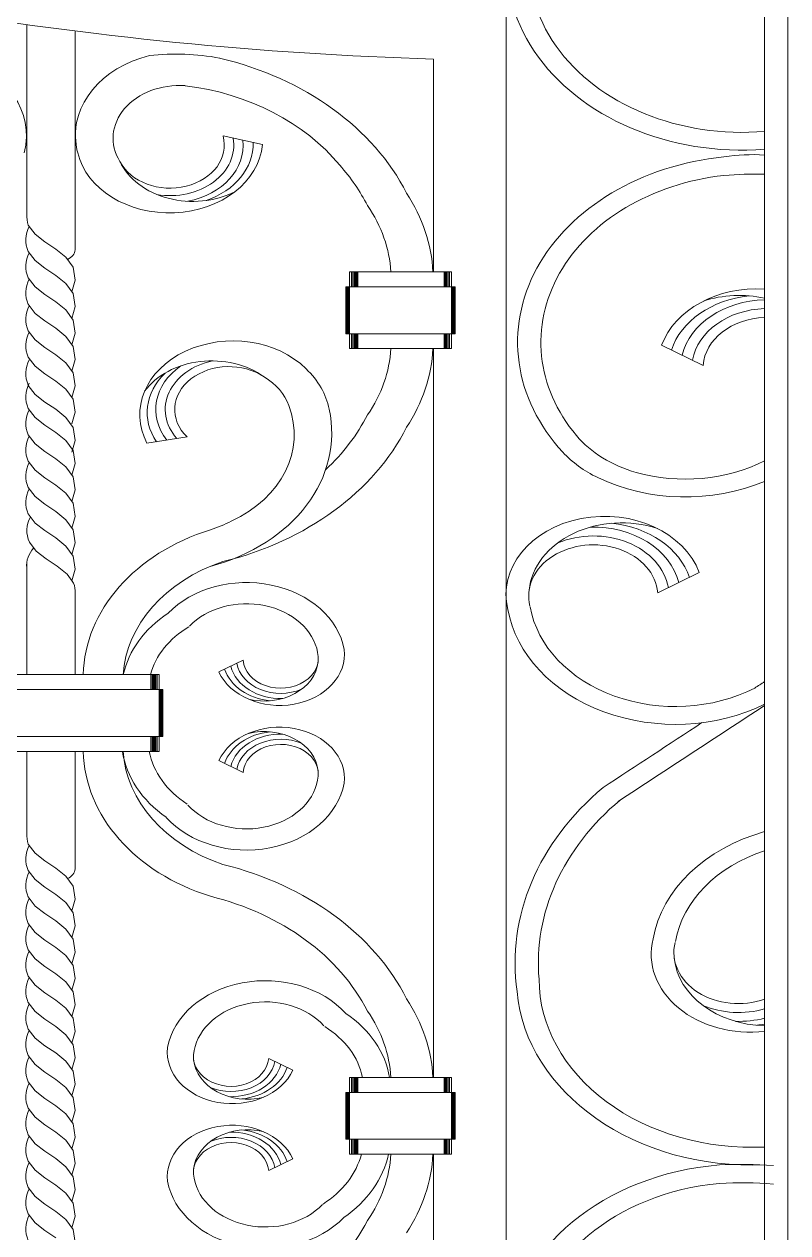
# Model space of a CAD drawing. Header units: inches. Extents: x 16.4 to 39.1, y 11.1 to 26.9.
# Drawn here: x 21.861 to 22.19, y 20.679 to 21.201 of the extents above; entities that cross this region are included whole.
import ezdxf

# ---------------------------------------------------------------- set-up
doc = ezdxf.new("R2010")
doc.units = ezdxf.units.IN
doc.header["$MEASUREMENT"] = 0

msp = doc.modelspace()

# ---------------------------------------------------------------- linework, layer by layer
at = {"lineweight": 9}
for p, q in [((22.18021, 21.39173), (22.18021, 19.59468)), ((22.19021, 21.39173), (22.19021, 19.59468)), ((22.06875, 21.2098), (22.06875, 20.55596)), ((21.86188, 21.11872), (21.86188, 21.20054)), ((21.88279, 21.19777), (21.88279, 21.10336)), ((22.03738, 21.18565), (22.03738, 21.09383)), ((21.96356, 21.14875), (21.94657, 21.15249)), ((21.86256, 21.11403), (21.86255, 21.11405)), ((21.86547, 21.11013), (21.86256, 21.11403)), ((21.86973, 21.10684), (21.86547, 21.11013)), ((21.87447, 21.10369), (21.86973, 21.10684)), ((21.86256, 21.10263), (21.86255, 21.10265)), ((21.86547, 21.09874), (21.86256, 21.10263)), ((21.87881, 21.10019), (21.87447, 21.10369)), ((21.88188, 21.09586), (21.87881, 21.10019)), ((21.86973, 21.09545), (21.86547, 21.09874)), ((21.87447, 21.09229), (21.86973, 21.09545)), ((21.8828, 21.09023), (21.88188, 21.09586)), ((22.00114, 21.09383), (22.00114, 21.06073)), ((22.00114, 21.09383), (22.00114, 21.08739)), ((22.04512, 21.09383), (22.00114, 21.09383)), ((22.00195, 21.09383), (22.00195, 21.08739)), ((22.00261, 21.09383), (22.00261, 21.08739)), ((22.0031, 21.09383), (22.0031, 21.08739)), ((22.0035, 21.09383), (22.0035, 21.08739)), ((22.00383, 21.09383), (22.00383, 21.08739)), ((22.00407, 21.09383), (22.00407, 21.08739)), ((22.00424, 21.09383), (22.00424, 21.08739)), ((22.00479, 21.09383), (22.00479, 21.08739)), ((22.04202, 21.09383), (22.04202, 21.08739)), ((22.04218, 21.09383), (22.04218, 21.08739)), ((22.04243, 21.09383), (22.04243, 21.08739)), ((22.04275, 21.09383), (22.04275, 21.08739)), ((22.04316, 21.09383), (22.04316, 21.08739)), ((22.04365, 21.09383), (22.04365, 21.08739)), ((22.0443, 21.09383), (22.0443, 21.08739)), ((22.04512, 21.09383), (22.04512, 21.06073)), ((21.86256, 21.09124), (21.86255, 21.09126)), ((21.86547, 21.08734), (21.86256, 21.09124)), ((21.87881, 21.08879), (21.87447, 21.09229)), ((21.88188, 21.08447), (21.87881, 21.08879)), ((21.88137, 21.08519), (21.8828, 21.09023)), ((21.86973, 21.08405), (21.86547, 21.08734)), ((21.87447, 21.0809), (21.86973, 21.08405)), ((21.8828, 21.07884), (21.88188, 21.08447)), ((21.99951, 21.08739), (21.99951, 21.06718)), ((22.04674, 21.08739), (21.99951, 21.08739)), ((22, 21.08739), (22, 21.06718)), ((22.00041, 21.08739), (22.00041, 21.06718)), ((22.00073, 21.08739), (22.00073, 21.06718)), ((22.0009, 21.08739), (22.0009, 21.06718)), ((22.04536, 21.08739), (22.04536, 21.06718)), ((22.04552, 21.08739), (22.04552, 21.06718)), ((22.04585, 21.08739), (22.04585, 21.06718)), ((22.04626, 21.08739), (22.04626, 21.06718)), ((22.04674, 21.08739), (22.04674, 21.06718)), ((21.86256, 21.07984), (21.86255, 21.07986)), ((21.86547, 21.07595), (21.86256, 21.07984)), ((21.87881, 21.0774), (21.87447, 21.0809)), ((21.88137, 21.07379), (21.8828, 21.07884)), ((21.86973, 21.07266), (21.86547, 21.07595)), ((21.88188, 21.07307), (21.87881, 21.0774)), ((21.8828, 21.06744), (21.88188, 21.07307)), ((21.86256, 21.06845), (21.86255, 21.06847)), ((21.86547, 21.06455), (21.86256, 21.06845)), ((21.87447, 21.0695), (21.86973, 21.07266)), ((21.87881, 21.066), (21.87447, 21.0695)), ((21.86973, 21.06126), (21.86547, 21.06455)), ((21.88188, 21.06168), (21.87881, 21.066)), ((21.88137, 21.0624), (21.8828, 21.06744)), ((22.04674, 21.06718), (21.99951, 21.06718)), ((22.00114, 21.06718), (22.00114, 21.06073)), ((22.00195, 21.06718), (22.00195, 21.06073)), ((22.00261, 21.06718), (22.00261, 21.06073)), ((22.0031, 21.06718), (22.0031, 21.06073)), ((22.0035, 21.06718), (22.0035, 21.06073)), ((22.00383, 21.06718), (22.00383, 21.06073)), ((22.00407, 21.06718), (22.00407, 21.06073)), ((22.00424, 21.06718), (22.00424, 21.06073)), ((22.00479, 21.06718), (22.00479, 21.06073)), ((22.04202, 21.06718), (22.04202, 21.06073)), ((22.04218, 21.06718), (22.04218, 21.06073)), ((22.04243, 21.06718), (22.04243, 21.06073)), ((22.04275, 21.06718), (22.04275, 21.06073)), ((22.04316, 21.06718), (22.04316, 21.06073)), ((22.04365, 21.06718), (22.04365, 21.06073)), ((22.0443, 21.06718), (22.0443, 21.06073)), ((21.86256, 21.05706), (21.86255, 21.05707)), ((21.86547, 21.05316), (21.86256, 21.05706)), ((21.87447, 21.05811), (21.86973, 21.06126)), ((21.87881, 21.05461), (21.87447, 21.05811)), ((21.8828, 21.05605), (21.88188, 21.06168)), ((22.04512, 21.06073), (22.00114, 21.06073)), ((22.03738, 21.06073), (22.03738, 20.74629)), ((22.13575, 21.06218), (22.15365, 21.05349)), ((21.86973, 21.04987), (21.86547, 21.05316)), ((21.88188, 21.05028), (21.87881, 21.05461)), ((21.88137, 21.05101), (21.8828, 21.05605)), ((21.87447, 21.04671), (21.86973, 21.04987)), ((21.87881, 21.04321), (21.87447, 21.04671)), ((21.8828, 21.04465), (21.88188, 21.05028)), ((21.86256, 21.04489), (21.86255, 21.04491)), ((21.86547, 21.04099), (21.86256, 21.04489)), ((21.88188, 21.03889), (21.87881, 21.04321)), ((21.88137, 21.03961), (21.8828, 21.04465)), ((21.86973, 21.0377), (21.86547, 21.04099)), ((21.87447, 21.03455), (21.86973, 21.0377)), ((21.8828, 21.03326), (21.88188, 21.03889)), ((21.86256, 21.03496), (21.86255, 21.03497)), ((21.86547, 21.03106), (21.86256, 21.03496)), ((21.86973, 21.02777), (21.86547, 21.03106)), ((21.87881, 21.03105), (21.87447, 21.03455)), ((21.88188, 21.02672), (21.87881, 21.03105)), ((21.88137, 21.02822), (21.8828, 21.03326)), ((21.87447, 21.02461), (21.86973, 21.02777)), ((21.8828, 21.02109), (21.88188, 21.02672)), ((21.86256, 21.02356), (21.86255, 21.02358)), ((21.86547, 21.01966), (21.86256, 21.02356)), ((21.87881, 21.02111), (21.87447, 21.02461)), ((21.88188, 21.01679), (21.87881, 21.02111)), ((21.88137, 21.01605), (21.8828, 21.02109)), ((21.91376, 21.01991), (21.93105, 21.02268)), ((21.86973, 21.01637), (21.86547, 21.01966)), ((21.87447, 21.01322), (21.86973, 21.01637)), ((21.8828, 21.01116), (21.88188, 21.01679)), ((21.86256, 21.01217), (21.86255, 21.01218)), ((21.86547, 21.00827), (21.86256, 21.01217)), ((21.87881, 21.00972), (21.87447, 21.01322)), ((21.88137, 21.00612), (21.8828, 21.01116)), ((21.86973, 21.00498), (21.86547, 21.00827)), ((21.87447, 21.00182), (21.86973, 21.00498)), ((21.88188, 21.00539), (21.87881, 21.00972)), ((21.8828, 20.99976), (21.88188, 21.00539)), ((21.86256, 21.00077), (21.86255, 21.00079)), ((21.86547, 20.99687), (21.86256, 21.00077)), ((21.87881, 20.99832), (21.87447, 21.00182)), ((21.88137, 20.99472), (21.8828, 20.99976)), ((21.86973, 20.99358), (21.86547, 20.99687)), ((21.88188, 20.994), (21.87881, 20.99832)), ((21.86256, 20.98938), (21.86255, 20.98939)), ((21.86547, 20.98548), (21.86256, 20.98938)), ((21.87447, 20.99043), (21.86973, 20.99358)), ((21.87881, 20.98693), (21.87447, 20.99043)), ((21.8828, 20.98837), (21.88188, 20.994)), ((21.86973, 20.98219), (21.86547, 20.98548)), ((21.88188, 20.9826), (21.87881, 20.98693)), ((21.88137, 20.98333), (21.8828, 20.98837)), ((21.87447, 20.97904), (21.86973, 20.98219)), ((21.87881, 20.97553), (21.87447, 20.97904)), ((21.8828, 20.97697), (21.88188, 20.9826)), ((21.86307, 20.97726), (21.86307, 20.97728)), ((21.86598, 20.97336), (21.86307, 20.97726)), ((21.88188, 20.97121), (21.87881, 20.97553)), ((21.88137, 20.97193), (21.8828, 20.97697)), ((21.87024, 20.97007), (21.86598, 20.97336)), ((21.87498, 20.96692), (21.87024, 20.97007)), ((21.8828, 20.96558), (21.88188, 20.97121)), ((21.86188, 20.96789), (21.86188, 20.92006)), ((21.87933, 20.96342), (21.87498, 20.96692)), ((21.88145, 20.96042), (21.87933, 20.96342)), ((21.88137, 20.96054), (21.8828, 20.96558)), ((22.15199, 20.96408), (22.13409, 20.95539)), ((21.88279, 20.95637), (21.88279, 20.92006)), ((21.9448, 20.92121), (21.95524, 20.92628)), ((21.82564, 20.92006), (21.91903, 20.92006)), ((21.91538, 20.91361), (21.91538, 20.92006)), ((21.91594, 20.91361), (21.91594, 20.92006)), ((21.9161, 20.91361), (21.9161, 20.92006)), ((21.91634, 20.91361), (21.91634, 20.92006)), ((21.91667, 20.91361), (21.91667, 20.92006)), ((21.91708, 20.91361), (21.91708, 20.92006)), ((21.91756, 20.91361), (21.91756, 20.92006)), ((21.91822, 20.91361), (21.91822, 20.92006)), ((21.91903, 20.91361), (21.91903, 20.92006)), ((21.91903, 20.88696), (21.91903, 20.92006)), ((21.82401, 20.91361), (21.92066, 20.91361)), ((21.91927, 20.8934), (21.91927, 20.91361)), ((21.91944, 20.8934), (21.91944, 20.91361)), ((21.91976, 20.8934), (21.91976, 20.91361)), ((21.92017, 20.8934), (21.92017, 20.91361)), ((21.92066, 20.8934), (21.92066, 20.91361)), ((21.82401, 20.8934), (21.92066, 20.8934)), ((21.91538, 20.88696), (21.91538, 20.8934)), ((21.91594, 20.88696), (21.91594, 20.8934)), ((21.9161, 20.88696), (21.9161, 20.8934)), ((21.91634, 20.88696), (21.91634, 20.8934)), ((21.91667, 20.88696), (21.91667, 20.8934)), ((21.91708, 20.88696), (21.91708, 20.8934)), ((21.91756, 20.88696), (21.91756, 20.8934)), ((21.91822, 20.88696), (21.91822, 20.8934)), ((21.91903, 20.88696), (21.91903, 20.8934)), ((21.82564, 20.88696), (21.91903, 20.88696)), ((21.86188, 20.88696), (21.86188, 20.85163)), ((21.88279, 20.88696), (21.88279, 20.83626)), ((21.9448, 20.88297), (21.95524, 20.8779)), ((21.86256, 20.84694), (21.86255, 20.84695)), ((21.86547, 20.84304), (21.86256, 20.84694)), ((21.86973, 20.83975), (21.86547, 20.84304)), ((21.87447, 20.83659), (21.86973, 20.83975)), ((21.86256, 20.83554), (21.86255, 20.83556)), ((21.86547, 20.83164), (21.86256, 20.83554)), ((21.87881, 20.83309), (21.87447, 20.83659)), ((21.88188, 20.82877), (21.87881, 20.83309)), ((21.86973, 20.82835), (21.86547, 20.83164)), ((21.87447, 20.8252), (21.86973, 20.82835)), ((21.8828, 20.82314), (21.88188, 20.82877)), ((21.86256, 20.82415), (21.86255, 20.82416)), ((21.86547, 20.82025), (21.86256, 20.82415)), ((21.87881, 20.8217), (21.87447, 20.8252)), ((21.88137, 20.8181), (21.8828, 20.82314)), ((21.86973, 20.81696), (21.86547, 20.82025)), ((21.88188, 20.81737), (21.87881, 20.8217)), ((21.8828, 20.81174), (21.88188, 20.81737)), ((21.86256, 20.81275), (21.86255, 20.81277)), ((21.86547, 20.80885), (21.86256, 20.81275)), ((21.87447, 20.81381), (21.86973, 20.81696)), ((21.87881, 20.8103), (21.87447, 20.81381)), ((21.86973, 20.80557), (21.86547, 20.80885)), ((21.88188, 20.80598), (21.87881, 20.8103)), ((21.88137, 20.8067), (21.8828, 20.81174)), ((21.87447, 20.80241), (21.86973, 20.80557)), ((21.87881, 20.79891), (21.87447, 20.80241)), ((21.8828, 20.80035), (21.88188, 20.80598)), ((21.86256, 20.80136), (21.86255, 20.80137)), ((21.86547, 20.79746), (21.86256, 20.80136)), ((21.86973, 20.79417), (21.86547, 20.79746)), ((21.88188, 20.79458), (21.87881, 20.79891)), ((21.88137, 20.79531), (21.8828, 20.80035)), ((21.87447, 20.79102), (21.86973, 20.79417)), ((21.8828, 20.78895), (21.88188, 20.79458)), ((21.86256, 20.78996), (21.86255, 20.78998)), ((21.86547, 20.78606), (21.86256, 20.78996)), ((21.86973, 20.78278), (21.86547, 20.78606)), ((21.87881, 20.78751), (21.87447, 20.79102)), ((21.88188, 20.78319), (21.87881, 20.78751)), ((21.88137, 20.78391), (21.8828, 20.78895)), ((21.87447, 20.77962), (21.86973, 20.78278)), ((21.8828, 20.77756), (21.88188, 20.78319)), ((21.86256, 20.77857), (21.86255, 20.77858)), ((21.86547, 20.77467), (21.86256, 20.77857)), ((21.87881, 20.77612), (21.87447, 20.77962)), ((21.88188, 20.77179), (21.87881, 20.77612)), ((21.88137, 20.77252), (21.8828, 20.77756)), ((21.86973, 20.77138), (21.86547, 20.77467)), ((21.87447, 20.76823), (21.86973, 20.77138)), ((21.8828, 20.76616), (21.88188, 20.77179)), ((21.86256, 20.76717), (21.86255, 20.76719)), ((21.86547, 20.76327), (21.86256, 20.76717)), ((21.87881, 20.76472), (21.87447, 20.76823)), ((21.88137, 20.76112), (21.8828, 20.76616)), ((21.86973, 20.75999), (21.86547, 20.76327)), ((21.87447, 20.75683), (21.86973, 20.75999)), ((21.88188, 20.7604), (21.87881, 20.76472)), ((21.8828, 20.75477), (21.88188, 20.7604)), ((21.86256, 20.75578), (21.86255, 20.75579)), ((21.86547, 20.75188), (21.86256, 20.75578)), ((21.87881, 20.75333), (21.87447, 20.75683)), ((21.88137, 20.74973), (21.8828, 20.75477)), ((21.86973, 20.74859), (21.86547, 20.75188)), ((21.88188, 20.749), (21.87881, 20.75333)), ((21.97669, 20.74943), (21.96626, 20.7545)), ((21.86256, 20.74438), (21.86255, 20.7444)), ((21.86547, 20.74048), (21.86256, 20.74438)), ((21.87447, 20.74544), (21.86973, 20.74859)), ((21.87881, 20.74194), (21.87447, 20.74544)), ((21.8828, 20.74337), (21.88188, 20.749)), ((22.00114, 20.74629), (22.00114, 20.71319)), ((22.00114, 20.74629), (22.00114, 20.73984)), ((22.04512, 20.74629), (22.00114, 20.74629)), ((22.00195, 20.74629), (22.00195, 20.73984)), ((22.00261, 20.74629), (22.00261, 20.73984)), ((22.0031, 20.74629), (22.0031, 20.73984)), ((22.0035, 20.74629), (22.0035, 20.73984)), ((22.00383, 20.74629), (22.00383, 20.73984)), ((22.00407, 20.74629), (22.00407, 20.73984)), ((22.00424, 20.74629), (22.00424, 20.73984)), ((22.00479, 20.74629), (22.00479, 20.73984)), ((22.04202, 20.74629), (22.04202, 20.73984)), ((22.04218, 20.74629), (22.04218, 20.73984)), ((22.04243, 20.74629), (22.04243, 20.73984)), ((22.04275, 20.74629), (22.04275, 20.73984)), ((22.04316, 20.74629), (22.04316, 20.73984)), ((22.04365, 20.74629), (22.04365, 20.73984)), ((22.0443, 20.74629), (22.0443, 20.73984)), ((22.04512, 20.74629), (22.04512, 20.71319)), ((21.86973, 20.7372), (21.86547, 20.74048)), ((21.88188, 20.73761), (21.87881, 20.74194)), ((21.88137, 20.73833), (21.8828, 20.74337)), ((21.99951, 20.73984), (21.99951, 20.71963)), ((22.04674, 20.73984), (21.99951, 20.73984)), ((22, 20.73984), (22, 20.71963)), ((22.00041, 20.73984), (22.00041, 20.71963)), ((22.00073, 20.73984), (22.00073, 20.71963)), ((22.0009, 20.73984), (22.0009, 20.71963)), ((22.04536, 20.73984), (22.04536, 20.71963)), ((22.04552, 20.73984), (22.04552, 20.71963)), ((22.04585, 20.73984), (22.04585, 20.71963)), ((22.04626, 20.73984), (22.04626, 20.71963)), ((22.04674, 20.73984), (22.04674, 20.71963)), ((21.87447, 20.73404), (21.86973, 20.7372)), ((21.87881, 20.73054), (21.87447, 20.73404)), ((21.8828, 20.73198), (21.88188, 20.73761)), ((21.86256, 20.73299), (21.86255, 20.73301)), ((21.86547, 20.72909), (21.86256, 20.73299)), ((21.86973, 20.7258), (21.86547, 20.72909)), ((21.88188, 20.72621), (21.87881, 20.73054)), ((21.88137, 20.72694), (21.8828, 20.73198)), ((21.87447, 20.72265), (21.86973, 20.7258)), ((21.8828, 20.72058), (21.88188, 20.72621)), ((21.86256, 20.72159), (21.86255, 20.72161)), ((21.86547, 20.71769), (21.86256, 20.72159)), ((21.87881, 20.71915), (21.87447, 20.72265)), ((21.88188, 20.71482), (21.87881, 20.71915)), ((21.88137, 20.71554), (21.8828, 20.72058)), ((22.04674, 20.71963), (21.99951, 20.71963)), ((22.00114, 20.71963), (22.00114, 20.71319)), ((22.00195, 20.71963), (22.00195, 20.71319)), ((22.00261, 20.71963), (22.00261, 20.71319)), ((22.0031, 20.71963), (22.0031, 20.71319)), ((22.0035, 20.71963), (22.0035, 20.71319)), ((22.00383, 20.71963), (22.00383, 20.71319)), ((22.00407, 20.71963), (22.00407, 20.71319)), ((22.00424, 20.71963), (22.00424, 20.71319)), ((22.00479, 20.71963), (22.00479, 20.71319)), ((22.04202, 20.71963), (22.04202, 20.71319)), ((22.04218, 20.71963), (22.04218, 20.71319)), ((22.04243, 20.71963), (22.04243, 20.71319)), ((22.04275, 20.71963), (22.04275, 20.71319)), ((22.04316, 20.71963), (22.04316, 20.71319)), ((22.04365, 20.71963), (22.04365, 20.71319)), ((22.0443, 20.71963), (22.0443, 20.71319)), ((21.86973, 20.71441), (21.86547, 20.71769)), ((21.87447, 20.71125), (21.86973, 20.71441)), ((21.8828, 20.70919), (21.88188, 20.71482)), ((22.04512, 20.71319), (22.00114, 20.71319)), ((22.03738, 20.71319), (22.03738, 20.55596)), ((21.86256, 20.7102), (21.86255, 20.71022)), ((21.86547, 20.7063), (21.86256, 20.7102)), ((21.87881, 20.70775), (21.87447, 20.71125)), ((21.88188, 20.70342), (21.87881, 20.70775)), ((21.88137, 20.70415), (21.8828, 20.70919)), ((21.97669, 20.7112), (21.96626, 20.70613)), ((21.86973, 20.70301), (21.86547, 20.7063)), ((21.87447, 20.69986), (21.86973, 20.70301)), ((21.8828, 20.69779), (21.88188, 20.70342)), ((21.86256, 20.6988), (21.86255, 20.69882)), ((21.86547, 20.6949), (21.86256, 20.6988)), ((21.87881, 20.69636), (21.87447, 20.69986)), ((21.88137, 20.69275), (21.8828, 20.69779)), ((21.86973, 20.69162), (21.86547, 20.6949)), ((21.88188, 20.69203), (21.87881, 20.69636)), ((21.8828, 20.6864), (21.88188, 20.69203)), ((21.86256, 20.68741), (21.86255, 20.68743)), ((21.86547, 20.68351), (21.86256, 20.68741)), ((21.87447, 20.68846), (21.86973, 20.69162)), ((21.87881, 20.68496), (21.87447, 20.68846)), ((21.86973, 20.68022), (21.86547, 20.68351)), ((21.88188, 20.68063), (21.87881, 20.68496)), ((21.88137, 20.68136), (21.8828, 20.6864)), ((21.87447, 20.67707), (21.86973, 20.68022)), ((21.8828, 20.675), (21.88188, 20.68063))]:
    msp.add_line(p, q, dxfattribs=at)
for centre, major_axis, start_param, end_param in [((22.17055, 21.22675), (-0.1016, 0), -0.690765, 1.666012), ((22.17049, 21.2268), (-0.09196, 0), -0.657172, 1.676744), ((22.08866, 22.21922), (1.30716, 0), 4.332138, 4.673148), ((21.92648, 21.12441), (0.08011, 0), 1.335985, 1.716563), ((21.81623, 21.15272), (0.04556, 0), -0.109179, 1.267787), ((21.92844, 21.15272), (0.04556, 0), 1.873805, 3.250772), ((21.9092, 21.0909), (0.12551, 0), 0.380418, 1.28058), ((21.92787, 21.15151), (0.02875, 0), 1.488305, 3.59971), ((21.91501, 21.09795), (-0.09753, 0), 3.715326, 4.555595), ((21.81879, 21.15262), (-0.04302, 0), 2.922663, 3.233619), ((21.92588, 21.15262), (0.04302, 0), 3.049567, 3.360522), ((21.92372, 21.1485), (-0.0234, 0), 0.390861, 3.358858), ((21.92372, 21.1485), (0.02748, 0), 4.503214, 6.423089), ((21.92343, 21.15112), (0.04024, 0), 3.327748, 6.208674), ((21.92372, 21.1485), (-0.03155, 0), 1.816281, 3.2258), ((21.92583, 21.14909), (-0.03372, 0), 1.980308, 3.162041), ((21.93354, 21.15082), (0.03361, 0), 3.501786, 5.281784), ((22.17558, 21.06347), (-0.10193, 0), -1.443781, 0.628813), ((22.17512, 21.09275), (0.0653, 0), 1.492735, 1.762629), ((21.9092, 21.0909), (0.10733, 0), 0.380418, 0.614127), ((22.17558, 21.06347), (-0.09189, 0), -1.429822, 0.58636), ((22.1761, 21.03392), (-0.12903, 0), 4.680491, 4.816645), ((21.93694, 21.09093), (0.10026, 0), 0.036611, 0.482989), ((21.93648, 21.09102), (-0.08255, 0), 3.184609, 3.643237), ((21.88623, 21.11856), (0.02436, 0), 3.133545, 3.378221), ((21.87955, 21.10761), (-0.01812, 0), -0.418478, 0.356149), ((21.87955, 21.09622), (-0.01812, 0), -0.418478, 0.356149), ((21.87631, 21.10369), (0.00649, 0), -1.056819, -0.064307), ((21.87955, 21.08482), (-0.01812, 0), -0.418478, 0.356149), ((22.17659, 21.05282), (-0.04251, 0), 4.627007, 6.001244), ((22.17879, 21.05199), (-0.04015, 0), -1.440537, -0.258804), ((22.16926, 21.05202), (0.04001, 0), 1.293502, 1.967706), ((21.87955, 21.07343), (-0.01812, 0), -0.418478, 0.356149), ((22.18145, 21.05212), (-0.03757, 0), 4.745443, 6.08814), ((22.18145, 21.05212), (0.03271, 0), 1.608758, 3.002244), ((22.18145, 21.05212), (-0.02786, 0), 4.756969, 6.221198), ((21.87955, 21.06203), (-0.01812, 0), -0.418478, 0.356149), ((21.95088, 21.03222), (0.04024, 0), 0.670751, 3.53832), ((21.93648, 21.06354), (-0.08255, 0), 2.639948, 3.098576), ((21.93694, 21.06364), (-0.10026, 0), 2.658604, 3.104981), ((21.87955, 21.05001), (-0.01812, 0), -0.418478, 0.356149), ((21.9417, 21.02886), (0.03361, 0), 0.831432, 2.61143), ((21.94912, 21.03445), (0.03155, 0), 2.28752, 3.697039), ((21.94912, 21.03445), (-0.02748, 0), -1.308733, 0.611143), ((21.94912, 21.03445), (0.0234, 0), 0.8621, 3.830097), ((21.94733, 21.029), (-0.04556, 0), 3.298535, 3.833942), ((21.94758, 21.03316), (0.03372, 0), 2.451547, 3.63328), ((21.94714, 21.03028), (-0.02875, 0), 3.402561, 4.070949), ((21.87955, 21.03993), (-0.01812, 0), -0.418478, 0.356149), ((21.87955, 21.02854), (-0.01812, 0), -0.418478, 0.356149), ((21.91684, 21.0243), (-0.07662, 0), 1.892167, 3.312888), ((21.92281, 21.0236), (0.05446, 0), -1.045289, 0.295309), ((21.9092, 21.06367), (0.10733, 0), -0.707027, -0.380418), ((21.9092, 21.06367), (0.12551, 0), -1.268707, -0.380418), ((21.87955, 21.01714), (-0.01812, 0), -0.418478, 0.356149), ((22.14215, 21.0459), (0.05176, 0), 3.727952, 4.370523), ((22.13501, 21.04013), (-0.05176, 0), 0.628813, 1.026), ((21.87955, 21.00575), (-0.01812, 0), -0.418478, 0.356149), ((22.14602, 21.0545), (0.0633, 0), 4.370523, 5.282959), ((22.14602, 21.0545), (-0.07301, 0), 1.026, 2.058147), ((21.87955, 20.99435), (-0.01812, 0), -0.418478, 0.356149), ((22.11115, 20.95472), (-0.04251, 0), 3.423534, 6.479359), ((21.88006, 20.98224), (-0.01812, 0), -0.418478, 0.356149), ((21.9221, 21.01989), (-0.05085, 0), 1.954565, 2.154787), ((22.11848, 20.95392), (0.04001, 0), 1.173886, 3.060652), ((22.10628, 20.95402), (-0.03757, 0), 3.336638, 4.746157), ((22.10894, 20.95389), (0.04015, 0), 0.258804, 1.440537), ((21.97298, 20.91872), (0.08676, 0), 1.946654, 3.122047), ((22.10628, 20.95402), (0.03271, 0), 0.139349, 2.059224), ((21.87905, 20.96704), (0.01721, 0), 2.535729, 3.203825), ((22.10628, 20.95402), (0.02786, 0), 0.061988, 3.34072), ((21.97424, 20.91725), (-0.07084, 0), -1.169155, -0.050042), ((21.87233, 20.95637), (0.01046, 0), 0, 0.51147), ((21.95669, 20.92612), (0.04258, 0), 0.143123, 2.489844), ((21.95669, 20.92612), (0.03101, 0), 0.143123, 2.489844), ((22.14171, 20.9564), (0.07301, 0), 3.284716, 5.267802), ((22.14171, 20.9564), (-0.0633, 0), 0.143123, 2.142133), ((21.95927, 20.91227), (-0.05661, 0), -0.871612, -0.174665), ((21.95911, 20.91254), (0.04491, 0), 2.224676, 2.928559), ((21.97101, 20.92887), (0.02795, 0), 3.495356, 6.376283), ((21.97145, 20.92708), (0.01625, 0), 3.20358, 6.482313), ((21.9699, 20.92715), (0.02342, 0), 3.400397, 4.58213), ((21.97145, 20.92708), (-0.02191, 0), 0.195046, 1.604564), ((21.97145, 20.92708), (0.01908, 0), 3.280941, 5.200817), ((21.96434, 20.92714), (0.02334, 0), 4.422247, 6.202245), ((64.65909, -19.70158), (66.62819, 0), 2.262112, 2.262195), ((64.65909, -19.70158), (-66.61815, 0), -0.879356, -0.878123), ((21.97101, 20.87531), (0.02795, 0), -0.093098, 2.787829), ((21.9699, 20.87703), (-0.02342, 0), -1.440537, -0.258804), ((21.96434, 20.87705), (-0.02334, 0), 3.222533, 5.002531), ((64.65909, -19.70158), (-66.62819, 0), -0.878954, -0.878123), ((21.97145, 20.87711), (-0.02191, 0), 4.678621, 6.08814), ((21.97145, 20.87711), (0.01908, 0), 1.082368, 3.002244), ((21.97145, 20.87711), (-0.01625, 0), 2.942465, 6.221198), ((21.97298, 20.8883), (-0.08676, 0), 0.019545, 1.194939), ((21.96012, 20.89249), (0.05741, 0), 3.263615, 3.986585), ((21.97424, 20.88976), (0.07084, 0), 3.191635, 4.310748), ((21.9602, 20.89232), (0.04594, 0), 3.28953, 4.025643), ((21.95669, 20.87806), (0.03101, 0), 3.760788, 6.140062), ((21.95669, 20.87806), (-0.04258, 0), 0.619195, 2.998469), ((22.21199, 20.79567), (-0.13945, 0), -0.756235, 0.111455), ((22.21199, 20.79567), (-0.13945, 0), -0.756235, 0.111455), ((22.21199, 20.79567), (0.12941, 0), 2.385358, 3.210192), ((21.88623, 20.85147), (0.02436, 0), 3.133545, 3.378221), ((22.20434, 20.79781), (0.07301, 0), 1.907592, 2.998469), ((21.87955, 20.84052), (-0.01812, 0), -0.418478, 0.356149), ((22.20434, 20.79781), (0.0633, 0), 1.961838, 2.998469), ((21.9092, 20.74335), (0.12551, 0), 0.380418, 1.268707), ((21.87955, 20.82912), (-0.01812, 0), -0.418478, 0.356149), ((21.87631, 20.83659), (0.00649, 0), -1.056819, -0.064307), ((21.87955, 20.81773), (-0.01812, 0), -0.418478, 0.356149), ((21.9092, 20.74335), (-0.10733, 0), 3.522011, 4.4103), ((21.87955, 20.80633), (-0.01812, 0), -0.418478, 0.356149), ((22.17377, 20.7995), (0.04251, 0), 2.945419, 4.864372), ((22.16891, 20.80019), (0.02786, 0), 2.942465, 5.130178), ((21.87955, 20.79494), (-0.01812, 0), -0.418478, 0.356149), ((22.1811, 20.8003), (0.04001, 0), 3.222533, 4.690109), ((21.87955, 20.78354), (-0.01812, 0), -0.418478, 0.356149), ((21.9648, 20.75434), (0.04258, 0), 0.619195, 2.998469), ((22.17485, 20.7889), (-0.09196, 0), 0.003382, 1.629173), ((22.17478, 20.78884), (-0.1016, 0), 0.067786, 1.624271), ((21.87955, 20.77215), (-0.01812, 0), -0.418478, 0.356149), ((21.9648, 20.75434), (0.03101, 0), 0.619195, 2.998469), ((21.93694, 20.74338), (0.10026, 0), 0.036611, 0.482989), ((22.16891, 20.80019), (-0.03271, 0), 1.082368, 1.923603), ((21.96391, 20.74082), (0.05489, 0), 0.126108, 0.865728), ((21.93648, 20.74348), (0.08255, 0), 0.043017, 0.501645), ((22.16891, 20.80019), (0.03757, 0), 4.678621, 5.018009), ((21.87955, 20.76075), (-0.01812, 0), -0.418478, 0.356149), ((21.96373, 20.74101), (0.04351, 0), 0.153942, 0.910569), ((22.17157, 20.80032), (-0.04015, 0), 1.701055, 1.787842), ((21.87955, 20.74936), (-0.01812, 0), -0.418478, 0.356149), ((21.95048, 20.75709), (-0.02795, 0), -0.093098, 2.787829), ((21.95004, 20.7553), (-0.01625, 0), -0.199128, 3.079605), ((21.95715, 20.75536), (-0.02334, 0), 0.08094, 1.860939), ((21.95004, 20.7553), (-0.01908, 0), 1.082368, 3.002244), ((21.95004, 20.7553), (0.02191, 0), 4.678621, 6.08814), ((21.95159, 20.75537), (-0.02342, 0), 1.701055, 2.882789), ((21.87955, 20.73797), (-0.01812, 0), -0.418478, 0.356149), ((21.87955, 20.72657), (-0.01812, 0), -0.418478, 0.356149), ((21.95048, 20.70353), (-0.02795, 0), 3.495356, 6.376283), ((21.95715, 20.70527), (-0.02334, 0), 4.422247, 6.202245), ((21.95159, 20.70525), (0.02342, 0), 0.258804, 1.440537), ((21.87955, 20.71518), (-0.01812, 0), -0.418478, 0.356149), ((21.95004, 20.70533), (-0.01625, 0), 3.20358, 6.482313), ((21.95004, 20.70533), (0.01908, 0), 0.139349, 2.059224), ((21.95004, 20.70533), (0.02191, 0), 0.195046, 1.604564), ((21.95979, 20.72083), (0.04748, 0), -0.889379, -0.204977), ((21.95956, 20.72108), (-0.05926, 0), 2.291301, 2.972346), ((21.93648, 20.71599), (-0.08255, 0), 2.639948, 3.098576), ((21.93694, 20.71609), (-0.10026, 0), 2.658604, 3.104981), ((21.87955, 20.70378), (-0.01812, 0), -0.418478, 0.356149), ((22.17107, 20.62827), (0.10193, 0), 1.672911, 3.087109), ((22.17058, 20.59693), (-0.14136, 0), 4.617418, 4.782459), ((21.9648, 20.70629), (-0.03101, 0), 0.143123, 2.489844), ((21.87955, 20.69239), (-0.01812, 0), -0.418478, 0.356149), ((21.9648, 20.70629), (0.04258, 0), 3.284716, 5.631437), ((22.17107, 20.62827), (-0.09189, 0), -1.457485, -0.052077), ((22.17055, 20.59872), (0.12903, 0), 1.46654, 1.64739), ((21.87955, 20.68099), (-0.01812, 0), -0.418478, 0.356149), ((21.9092, 20.71612), (0.10733, 0), -1.268707, -0.380418)]:
    msp.add_ellipse(centre, major_axis=major_axis, ratio=0.79131, start_param=start_param, end_param=end_param, dxfattribs=at)

doc.saveas('drawing.dxf')
